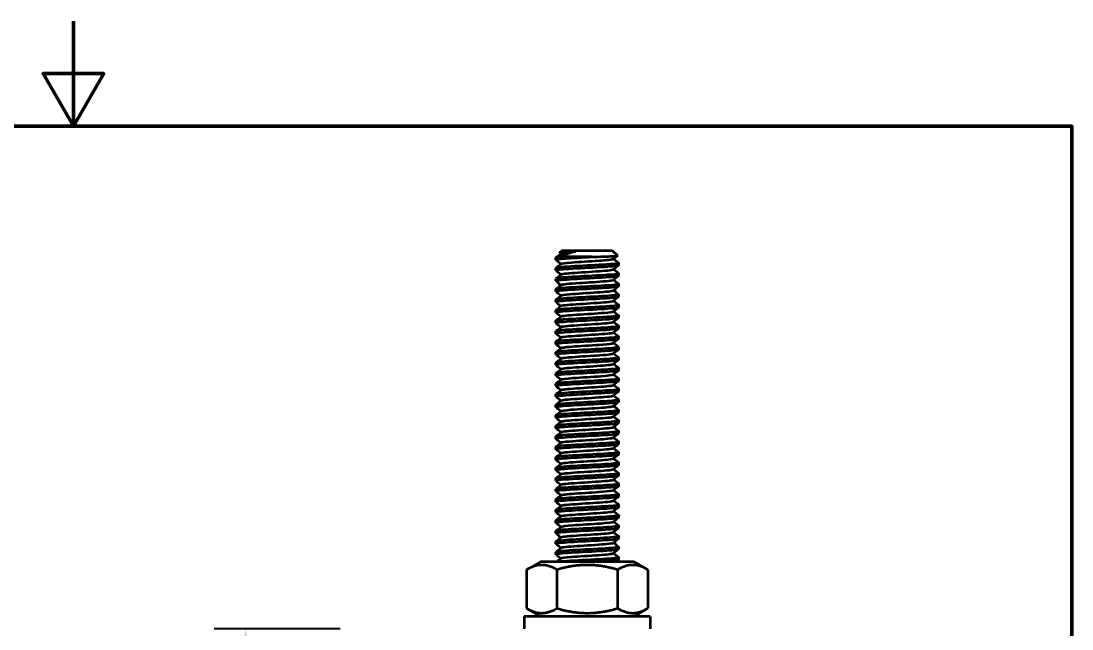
# Model space of a CAD drawing. Header units: millimetres. Extents: x 0 to 210, y 0 to 297.
# Drawn here: x 100 to 200, y 239.2 to 297 of the extents above; entities that cross this region are included whole.
import ezdxf

# ---------------------------------------------------------------- set-up
doc = ezdxf.new("R2010")
doc.units = ezdxf.units.MM
for name, color, linetype, lineweight in [('Arêtes visibles(ISO)', 7, 'Continuous', 35), ('Cadre_0', 7, 'Continuous', 50), ('Cotes(ISO)', 7, 'Continuous', 18)]:
    doc.layers.add(name, color=color, linetype=linetype, lineweight=lineweight)
doc.styles.add('MANTION', font='arial.ttf')
doc.dimstyles.new('Plan commercial', dxfattribs={"dimtxt": 3, "dimasz": 2.5, "dimexe": 3, "dimexo": 1, "dimgap": 0.762, "dimtad": 1, "dimrnd": 1e-08, "dimtxsty": 'MANTION', "dimcen": 0.09, "dimdle": 10, "dimclrd": 7, "dimclre": 7, "dimclrt": 256, "dimazin": 2, "dimtfac": 0.5, "dimtmove": 0, "dimatfit": 3, "dimfxl": 0, "dimtolj": 1, "dimlwd": 25, "dimlwe": 25, "dimarcsym": 0})

# ---------------------------------------------------------------- blocks, each defined once
blk = doc.blocks.new('Cadres Cadre par défaut')
at = {"layer": 'Cadre_0', "flags": 128}
for points in [[(105, 297), (105, 287), (102.113, 292), (107.887, 292), (105, 287)], [(10, 10), (10, 287), (200, 287), (200, 10), (10, 10)]]:
    blk.add_lwpolyline(points, dxfattribs=at)
blk = doc.blocks.new('*D5')
at = {"layer": 'Cotes(ISO)', "color": 7, "linetype": 'Continuous', "lineweight": 25, "transparency": 16777216}
for p, q in [((130.382, 239.179), (118.382, 239.179)), ((121.382, 170.33), (121.382, 236.679)), ((142.382, 167.83), (118.382, 167.83))]:
    blk.add_line(p, q, dxfattribs=at)
at = {"layer": 'Cotes(ISO)', "color": 7, "linetype": 'Continuous', "transparency": 16777216}
for points in [[(120.965, 236.679), (121.798, 236.679), (121.382, 239.179)], [(120.965, 170.33), (121.798, 170.33), (121.382, 167.83)]]:
    blk.add_solid(points, dxfattribs=at)
at = {"layer": 'Defpoints', "color": 0, "linetype": 'Continuous', "transparency": 16777216}
for p in [(121.382, 239.179), (131.382, 239.179), (143.382, 167.83)]:
    blk.add_point(p, dxfattribs=at)
at = {"layer": 'Cotes(ISO)', "color": 154, "linetype": 'Continuous', "lineweight": 25, "true_color": 0x004691, "transparency": 16777216, "insert": (116.933, 195.627), "char_height": 3, "attachment_point": 1, "rotation": 90, "style": 'MANTION'}
blk.add_mtext('\\A1; 71,35\\P[2 13/16]', dxfattribs=at)

msp = doc.modelspace()

# ---------------------------------------------------------------- linework, layer by layer
at = {"layer": 'Arêtes visibles(ISO)'}
for p, q in [((151.495, 275.179), (151.285, 274.969)), ((151.495, 275.179), (156.268, 275.179)), ((156.268, 275.179), (156.756, 274.691)), ((150.882, 274.291), (150.882, 274.491)), ((154.343, 274.566), (151.205, 274.566)), ((151.374, 274.891), (151.285, 274.962)), ((156.882, 273.791), (156.882, 273.991)), ((150.882, 273.291), (150.882, 273.491)), ((156.882, 272.791), (156.882, 272.991)), ((150.882, 272.291), (150.882, 272.491)), ((156.882, 271.791), (156.882, 271.991)), ((150.882, 271.291), (150.882, 271.491)), ((156.882, 270.791), (156.882, 270.991)), ((150.882, 270.291), (150.882, 270.491)), ((156.882, 269.791), (156.882, 269.991)), ((150.882, 269.291), (150.882, 269.491)), ((156.882, 268.791), (156.882, 268.991)), ((150.882, 268.291), (150.882, 268.491)), ((156.882, 267.791), (156.882, 267.991)), ((150.882, 267.291), (150.882, 267.491)), ((156.882, 266.791), (156.882, 266.991)), ((150.882, 266.291), (150.882, 266.491)), ((156.882, 265.791), (156.882, 265.991)), ((150.882, 265.291), (150.882, 265.491)), ((156.882, 264.791), (156.882, 264.991)), ((150.882, 264.291), (150.882, 264.491)), ((156.882, 263.791), (156.882, 263.991)), ((150.882, 263.291), (150.882, 263.491)), ((156.882, 262.791), (156.882, 262.991)), ((150.882, 262.291), (150.882, 262.491)), ((156.882, 261.791), (156.882, 261.991)), ((150.882, 261.291), (150.882, 261.491)), ((156.882, 260.791), (156.882, 260.991)), ((150.882, 260.291), (150.882, 260.491)), ((156.882, 259.791), (156.882, 259.991)), ((150.882, 259.291), (150.882, 259.491)), ((156.882, 258.791), (156.882, 258.991)), ((150.882, 258.291), (150.882, 258.491)), ((156.882, 257.791), (156.882, 257.991)), ((150.882, 257.291), (150.882, 257.491)), ((156.882, 256.791), (156.882, 256.991)), ((150.882, 256.291), (150.882, 256.491)), ((156.882, 255.791), (156.882, 255.991)), ((150.882, 255.291), (150.882, 255.491)), ((156.882, 254.791), (156.882, 254.991)), ((150.882, 254.291), (150.882, 254.491)), ((156.882, 253.791), (156.882, 253.991)), ((150.882, 253.291), (150.882, 253.491)), ((156.882, 252.791), (156.882, 252.991)), ((150.882, 252.291), (150.882, 252.491)), ((156.882, 251.791), (156.882, 251.991)), ((150.882, 251.291), (150.882, 251.491)), ((156.882, 250.791), (156.882, 250.991)), ((150.882, 250.291), (150.882, 250.491)), ((156.882, 249.791), (156.882, 249.991)), ((150.882, 249.291), (150.882, 249.491)), ((156.882, 248.791), (156.882, 248.991)), ((150.882, 248.291), (150.882, 248.491)), ((156.882, 247.791), (156.882, 247.991)), ((150.882, 247.291), (150.882, 247.491)), ((156.882, 246.791), (156.882, 246.991)), ((150.882, 246.291), (150.882, 246.491)), ((156.882, 245.791), (156.882, 245.991)), ((149.432, 245.579), (148.108, 244.815)), ((158.332, 245.579), (149.432, 245.579)), ((158.332, 245.579), (159.655, 244.815)), ((148.108, 244.815), (148.108, 241.143)), ((150.995, 244.815), (150.995, 241.143)), ((156.768, 244.815), (156.768, 241.143)), ((159.655, 244.815), (159.655, 241.143)), ((149.432, 240.379), (148.108, 241.143)), ((158.332, 240.379), (159.655, 241.143)), ((159.882, 240.379), (147.882, 240.379)), ((147.882, 240.379), (147.882, 239.179)), ((159.882, 240.379), (159.882, 239.179))]:
    msp.add_line(p, q, dxfattribs=at)
for points, knots in [([(152.74, 275.066), (152.458, 274.979), (152.184, 274.896), (151.659, 274.729), (151.414, 274.646), (151.205, 274.566)], [0, 0, 0, 0, 0.0898658, 0.0898658, 0.1868661, 0.1868661, 0.1868661, 0.1868661]), ([(151.285, 274.962), (151.278, 274.967), (151.287, 274.973), (151.36, 274.99), (151.473, 275.001), (151.773, 275.022), (151.933, 275.03), (152.305, 275.048), (152.514, 275.057), (152.74, 275.066)], [1.2628065, 1.2628065, 1.2628065, 1.2628065, 1.3122035, 1.3122035, 1.4129881, 1.4129881, 1.4890327, 1.4890327, 1.5643015, 1.5643015, 1.5643015, 1.5643015]), ([(151.391, 274.904), (151.399, 274.91), (151.413, 274.917), (151.435, 274.924), (151.588, 274.971), (152.081, 275.018), (152.74, 275.066)], [247.083889, 247.083889, 247.083889, 247.083889, 247.211732, 247.211732, 247.211732, 248.101311, 248.101311, 248.101311, 248.101311]), ([(150.892, 274.28), (150.843, 274.326), (151.166, 274.372), (151.781, 274.417), (152.445, 274.467), (153.424, 274.516), (154.343, 274.566)], [240.655075, 240.655075, 240.655075, 240.655075, 241.516412, 241.516412, 241.516412, 242.446444, 242.446444, 242.446444, 242.446444]), ([(156.867, 274.001), (156.909, 273.964), (156.706, 273.926), (156.278, 273.888), (155.637, 273.832), (154.52, 273.775), (153.466, 273.719), (152.413, 273.662), (151.465, 273.606), (151.082, 273.55), (150.95, 273.53), (150.887, 273.51), (150.89, 273.491)], [-243.929103, -243.929103, -243.929103, -243.929103, -243.217196, -243.217196, -243.217196, -242.153248, -242.153248, -242.153248, -241.089299, -241.089299, -241.089299, -240.721293, -240.721293, -240.721293, -240.721293]), ([(151.394, 273.904), (151.457, 273.948), (151.812, 273.993), (152.372, 274.038), (153.112, 274.097), (154.174, 274.156), (155.003, 274.215), (155.768, 274.269), (156.3, 274.324), (156.373, 274.378)], [240.800703, 240.800703, 240.800703, 240.800703, 241.6439, 241.6439, 241.6439, 242.757466, 242.757466, 242.757466, 243.783476, 243.783476, 243.783476, 243.783476]), ([(154.343, 274.566), (154.725, 274.577), (155.089, 274.588), (155.738, 274.611), (156.017, 274.623), (156.453, 274.646), (156.607, 274.657), (156.741, 274.676), (156.764, 274.683), (156.756, 274.691)], [0, 0, 0, 0, 0.1165913, 0.1165913, 0.231867, 0.231867, 0.3458269, 0.3458269, 0.4179748, 0.4179748, 0.4179748, 0.4179748]), ([(150.895, 273.28), (150.851, 273.321), (151.09, 273.361), (151.577, 273.401), (152.258, 273.458), (153.396, 273.514), (154.442, 273.571), (155.487, 273.627), (156.396, 273.684), (156.73, 273.74), (156.83, 273.757), (156.877, 273.774), (156.875, 273.791)], [234.37189, 234.37189, 234.37189, 234.37189, 235.132718, 235.132718, 235.132718, 236.196667, 236.196667, 236.196667, 237.260616, 237.260616, 237.260616, 237.5797, 237.5797, 237.5797, 237.5797]), ([(156.87, 273.001), (156.916, 272.958), (156.636, 272.915), (156.084, 272.872), (155.362, 272.816), (154.204, 272.759), (153.17, 272.703), (152.137, 272.646), (151.269, 272.59), (150.988, 272.534), (150.918, 272.519), (150.885, 272.505), (150.887, 272.491)], [-237.645918, -237.645918, -237.645918, -237.645918, -236.833503, -236.833503, -236.833503, -235.769554, -235.769554, -235.769554, -234.705605, -234.705605, -234.705605, -234.438108, -234.438108, -234.438108, -234.438108]), ([(151.398, 272.904), (151.426, 272.927), (151.532, 272.951), (151.717, 272.974), (152.182, 273.033), (153.123, 273.093), (154.049, 273.152), (154.975, 273.211), (155.841, 273.27), (156.194, 273.329), (156.292, 273.345), (156.349, 273.362), (156.367, 273.378)], [234.517518, 234.517518, 234.517518, 234.517518, 234.962502, 234.962502, 234.962502, 236.076068, 236.076068, 236.076068, 237.189634, 237.189634, 237.189634, 237.50029, 237.50029, 237.50029, 237.50029]), ([(150.897, 272.28), (150.857, 272.315), (151.026, 272.35), (151.396, 272.385), (151.991, 272.442), (153.083, 272.498), (154.143, 272.555), (155.203, 272.611), (156.188, 272.668), (156.621, 272.724), (156.792, 272.746), (156.875, 272.769), (156.873, 272.791)], [228.088705, 228.088705, 228.088705, 228.088705, 228.749024, 228.749024, 228.749024, 229.812973, 229.812973, 229.812973, 230.876922, 230.876922, 230.876922, 231.296515, 231.296515, 231.296515, 231.296515]), ([(156.873, 272.001), (156.926, 271.953), (156.553, 271.905), (155.869, 271.856), (155.072, 271.8), (153.885, 271.743), (152.881, 271.687), (151.878, 271.63), (151.1, 271.574), (150.923, 271.518), (150.896, 271.509), (150.883, 271.5), (150.884, 271.491)], [-231.362733, -231.362733, -231.362733, -231.362733, -230.449809, -230.449809, -230.449809, -229.38586, -229.38586, -229.38586, -228.321911, -228.321911, -228.321911, -228.154922, -228.154922, -228.154922, -228.154922]), ([(151.39, 271.904), (151.393, 271.906), (151.396, 271.909), (151.401, 271.911), (151.518, 271.97), (152.191, 272.029), (153.069, 272.088), (153.947, 272.147), (154.986, 272.206), (155.644, 272.265), (156.063, 272.303), (156.315, 272.341), (156.365, 272.378)], [228.234333, 228.234333, 228.234333, 228.234333, 228.281103, 228.281103, 228.281103, 229.39467, 229.39467, 229.39467, 230.508236, 230.508236, 230.508236, 231.217105, 231.217105, 231.217105, 231.217105]), ([(150.898, 271.28), (150.862, 271.31), (150.974, 271.34), (151.24, 271.37), (151.744, 271.426), (152.778, 271.482), (153.842, 271.539), (154.906, 271.595), (155.956, 271.652), (156.485, 271.708), (156.743, 271.736), (156.872, 271.763), (156.872, 271.791)], [221.80552, 221.80552, 221.80552, 221.80552, 222.365331, 222.365331, 222.365331, 223.42928, 223.42928, 223.42928, 224.493229, 224.493229, 224.493229, 225.01333, 225.01333, 225.01333, 225.01333]), ([(156.875, 271.001), (156.938, 270.948), (156.456, 270.894), (155.633, 270.84), (154.77, 270.784), (153.565, 270.727), (152.603, 270.671), (151.64, 270.614), (150.959, 270.558), (150.888, 270.502), (150.884, 270.498), (150.882, 270.494), (150.882, 270.491)], [-225.079547, -225.079547, -225.079547, -225.079547, -224.066115, -224.066115, -224.066115, -223.002166, -223.002166, -223.002166, -221.938217, -221.938217, -221.938217, -221.871737, -221.871737, -221.871737, -221.871737]), ([(151.396, 270.904), (151.452, 270.944), (151.742, 270.984), (152.216, 271.025), (152.908, 271.084), (153.959, 271.143), (154.819, 271.202), (155.674, 271.261), (156.3, 271.32), (156.374, 271.378)], [221.951147, 221.951147, 221.951147, 221.951147, 222.713272, 222.713272, 222.713272, 223.826838, 223.826838, 223.826838, 224.93392, 224.93392, 224.93392, 224.93392]), ([(150.897, 270.28), (150.866, 270.305), (150.934, 270.329), (151.11, 270.354), (151.518, 270.41), (152.484, 270.466), (153.541, 270.523), (154.598, 270.579), (155.703, 270.636), (156.322, 270.692), (156.683, 270.725), (156.87, 270.758), (156.872, 270.791)], [215.522334, 215.522334, 215.522334, 215.522334, 215.981637, 215.981637, 215.981637, 217.045586, 217.045586, 217.045586, 218.109535, 218.109535, 218.109535, 218.730145, 218.730145, 218.730145, 218.730145]), ([(156.875, 270.001), (156.878, 269.999), (156.88, 269.996), (156.881, 269.994), (156.898, 269.937), (156.302, 269.881), (155.38, 269.824), (154.458, 269.768), (153.249, 269.711), (152.337, 269.655), (151.454, 269.6), (150.884, 269.546), (150.882, 269.491)], [-218.796362, -218.796362, -218.796362, -218.796362, -218.746371, -218.746371, -218.746371, -217.682422, -217.682422, -217.682422, -216.618473, -216.618473, -216.618473, -215.588552, -215.588552, -215.588552, -215.588552]), ([(151.397, 269.904), (151.418, 269.923), (151.493, 269.942), (151.623, 269.962), (152.021, 270.021), (152.919, 270.08), (153.847, 270.139), (154.775, 270.198), (155.688, 270.257), (156.109, 270.316), (156.257, 270.337), (156.342, 270.358), (156.366, 270.378)], [215.667962, 215.667962, 215.667962, 215.667962, 216.031874, 216.031874, 216.031874, 217.14544, 217.14544, 217.14544, 218.259006, 218.259006, 218.259006, 218.650734, 218.650734, 218.650734, 218.650734]), ([(150.896, 269.28), (150.87, 269.299), (150.906, 269.318), (151.009, 269.338), (151.316, 269.394), (152.204, 269.45), (153.244, 269.507), (154.283, 269.563), (155.432, 269.62), (156.135, 269.676), (156.611, 269.714), (156.869, 269.753), (156.874, 269.791)], [209.239149, 209.239149, 209.239149, 209.239149, 209.597943, 209.597943, 209.597943, 210.661892, 210.661892, 210.661892, 211.725841, 211.725841, 211.725841, 212.446959, 212.446959, 212.446959, 212.446959]), ([(156.873, 269.001), (156.884, 268.993), (156.884, 268.986), (156.871, 268.978), (156.781, 268.921), (156.082, 268.865), (155.112, 268.808), (154.141, 268.752), (152.939, 268.695), (152.087, 268.639), (151.342, 268.59), (150.89, 268.54), (150.883, 268.491)], [-212.513177, -212.513177, -212.513177, -212.513177, -212.362677, -212.362677, -212.362677, -211.298728, -211.298728, -211.298728, -210.234779, -210.234779, -210.234779, -209.305367, -209.305367, -209.305367, -209.305367]), ([(151.39, 268.904), (151.463, 268.961), (152.056, 269.018), (152.88, 269.075), (153.73, 269.134), (154.786, 269.194), (155.495, 269.253), (155.998, 269.294), (156.309, 269.336), (156.367, 269.378)], [209.384777, 209.384777, 209.384777, 209.384777, 210.464042, 210.464042, 210.464042, 211.577608, 211.577608, 211.577608, 212.367549, 212.367549, 212.367549, 212.367549]), ([(150.893, 268.28), (150.874, 268.294), (150.887, 268.308), (150.937, 268.322), (151.14, 268.378), (151.941, 268.434), (152.953, 268.491), (153.964, 268.547), (155.146, 268.604), (155.925, 268.66), (156.526, 268.704), (156.869, 268.747), (156.877, 268.791)], [202.955964, 202.955964, 202.955964, 202.955964, 203.21425, 203.21425, 203.21425, 204.278199, 204.278199, 204.278199, 205.342147, 205.342147, 205.342147, 206.163774, 206.163774, 206.163774, 206.163774]), ([(156.87, 268.001), (156.889, 267.988), (156.877, 267.975), (156.83, 267.962), (156.635, 267.905), (155.84, 267.849), (154.831, 267.792), (153.822, 267.736), (152.639, 267.679), (151.854, 267.623), (151.243, 267.579), (150.894, 267.535), (150.886, 267.491)], [-206.229992, -206.229992, -206.229992, -206.229992, -205.978983, -205.978983, -205.978983, -204.915034, -204.915034, -204.915034, -203.851085, -203.851085, -203.851085, -203.022181, -203.022181, -203.022181, -203.022181]), ([(151.398, 267.904), (151.446, 267.94), (151.679, 267.976), (152.07, 268.012), (152.71, 268.071), (153.742, 268.13), (154.628, 268.189), (155.514, 268.248), (156.21, 268.307), (156.352, 268.366), (156.361, 268.37), (156.368, 268.374), (156.373, 268.378)], [203.101591, 203.101591, 203.101591, 203.101591, 203.782644, 203.782644, 203.782644, 204.89621, 204.89621, 204.89621, 206.009776, 206.009776, 206.009776, 206.084364, 206.084364, 206.084364, 206.084364]), ([(150.89, 267.28), (150.879, 267.289), (150.88, 267.297), (150.894, 267.306), (150.991, 267.362), (151.698, 267.418), (152.671, 267.475), (153.645, 267.531), (154.846, 267.588), (155.694, 267.644), (156.429, 267.693), (156.872, 267.742), (156.88, 267.791)], [196.672778, 196.672778, 196.672778, 196.672778, 196.830556, 196.830556, 196.830556, 197.894505, 197.894505, 197.894505, 198.958454, 198.958454, 198.958454, 199.880589, 199.880589, 199.880589, 199.880589]), ([(156.867, 267.001), (156.893, 266.983), (156.859, 266.964), (156.76, 266.946), (156.461, 266.889), (155.579, 266.833), (154.541, 266.776), (153.503, 266.72), (152.351, 266.663), (151.643, 266.607), (151.158, 266.568), (150.894, 266.53), (150.889, 266.491)], [-199.946806, -199.946806, -199.946806, -199.946806, -199.595289, -199.595289, -199.595289, -198.531341, -198.531341, -198.531341, -197.467392, -197.467392, -197.467392, -196.738996, -196.738996, -196.738996, -196.738996]), ([(151.395, 266.904), (151.411, 266.919), (151.46, 266.934), (151.544, 266.949), (151.873, 267.008), (152.721, 267.067), (153.644, 267.126), (154.568, 267.185), (155.523, 267.244), (156.01, 267.303), (156.217, 267.328), (156.335, 267.353), (156.364, 267.378)], [196.818406, 196.818406, 196.818406, 196.818406, 197.101245, 197.101245, 197.101245, 198.214812, 198.214812, 198.214812, 199.328378, 199.328378, 199.328378, 199.801178, 199.801178, 199.801178, 199.801178]), ([(150.888, 266.28), (150.884, 266.283), (150.882, 266.286), (150.882, 266.29), (150.872, 266.346), (151.476, 266.402), (152.402, 266.459), (153.327, 266.515), (154.537, 266.572), (155.445, 266.628), (156.318, 266.682), (156.878, 266.737), (156.881, 266.791)], [190.389593, 190.389593, 190.389593, 190.389593, 190.446862, 190.446862, 190.446862, 191.510811, 191.510811, 191.510811, 192.57476, 192.57476, 192.57476, 193.597403, 193.597403, 193.597403, 193.597403]), ([(156.866, 266.001), (156.897, 265.978), (156.831, 265.954), (156.661, 265.93), (156.261, 265.873), (155.3, 265.817), (154.244, 265.76), (153.188, 265.704), (152.079, 265.647), (151.454, 265.591), (151.085, 265.558), (150.893, 265.524), (150.891, 265.491)], [-193.663621, -193.663621, -193.663621, -193.663621, -193.211596, -193.211596, -193.211596, -192.147647, -192.147647, -192.147647, -191.083698, -191.083698, -191.083698, -190.455811, -190.455811, -190.455811, -190.455811]), ([(151.391, 265.904), (151.463, 265.957), (151.965, 266.009), (152.698, 266.062), (153.515, 266.122), (154.58, 266.181), (155.335, 266.24), (155.925, 266.286), (156.304, 266.332), (156.369, 266.378)], [190.535221, 190.535221, 190.535221, 190.535221, 191.533414, 191.533414, 191.533414, 192.64698, 192.64698, 192.64698, 193.517993, 193.517993, 193.517993, 193.517993]), ([(150.888, 265.28), (150.824, 265.335), (151.315, 265.389), (152.147, 265.443), (153.016, 265.499), (154.221, 265.556), (155.18, 265.612), (156.139, 265.669), (156.813, 265.725), (156.876, 265.782), (156.88, 265.785), (156.881, 265.788), (156.881, 265.791)], [184.106408, 184.106408, 184.106408, 184.106408, 185.127117, 185.127117, 185.127117, 186.191066, 186.191066, 186.191066, 187.255015, 187.255015, 187.255015, 187.314218, 187.314218, 187.314218, 187.314218]), ([(156.865, 265.001), (156.901, 264.972), (156.792, 264.943), (156.534, 264.914), (156.036, 264.857), (155.007, 264.801), (153.943, 264.744), (152.879, 264.688), (151.825, 264.631), (151.289, 264.575), (151.024, 264.547), (150.891, 264.519), (150.891, 264.491)], [-187.380436, -187.380436, -187.380436, -187.380436, -186.827902, -186.827902, -186.827902, -185.763953, -185.763953, -185.763953, -184.700004, -184.700004, -184.700004, -184.172625, -184.172625, -184.172625, -184.172625]), ([(151.399, 264.904), (151.44, 264.935), (151.622, 264.967), (151.937, 264.999), (152.52, 265.058), (153.527, 265.117), (154.432, 265.176), (155.338, 265.235), (156.097, 265.294), (156.313, 265.354), (156.343, 265.362), (156.362, 265.37), (156.371, 265.378)], [184.252035, 184.252035, 184.252035, 184.252035, 184.852015, 184.852015, 184.852015, 185.965582, 185.965582, 185.965582, 187.079148, 187.079148, 187.079148, 187.234808, 187.234808, 187.234808, 187.234808]), ([(150.89, 264.28), (150.837, 264.329), (151.217, 264.378), (151.911, 264.427), (152.713, 264.483), (153.902, 264.54), (154.902, 264.596), (155.903, 264.653), (156.674, 264.709), (156.843, 264.766), (156.869, 264.774), (156.88, 264.782), (156.879, 264.791)], [177.823222, 177.823222, 177.823222, 177.823222, 178.743424, 178.743424, 178.743424, 179.807373, 179.807373, 179.807373, 180.871322, 180.871322, 180.871322, 181.031033, 181.031033, 181.031033, 181.031033]), ([(156.866, 264.001), (156.906, 263.967), (156.741, 263.932), (156.38, 263.898), (155.791, 263.841), (154.702, 263.785), (153.642, 263.728), (152.581, 263.672), (151.591, 263.615), (151.151, 263.559), (150.974, 263.536), (150.889, 263.514), (150.891, 263.491)], [-181.09725, -181.09725, -181.09725, -181.09725, -180.444208, -180.444208, -180.444208, -179.380259, -179.380259, -179.380259, -178.31631, -178.31631, -178.31631, -177.88944, -177.88944, -177.88944, -177.88944]), ([(151.393, 263.904), (151.404, 263.914), (151.433, 263.925), (151.48, 263.936), (151.737, 263.995), (152.53, 264.054), (153.444, 264.113), (154.357, 264.172), (155.348, 264.231), (155.897, 264.29), (156.17, 264.32), (156.327, 264.349), (156.364, 264.378)], [177.96885, 177.96885, 177.96885, 177.96885, 178.170617, 178.170617, 178.170617, 179.284184, 179.284184, 179.284184, 180.39775, 180.39775, 180.39775, 180.951623, 180.951623, 180.951623, 180.951623]), ([(150.893, 263.28), (150.846, 263.324), (151.133, 263.367), (151.694, 263.411), (152.422, 263.467), (153.582, 263.524), (154.614, 263.58), (155.646, 263.637), (156.507, 263.693), (156.781, 263.75), (156.847, 263.763), (156.879, 263.777), (156.876, 263.791)], [171.540037, 171.540037, 171.540037, 171.540037, 172.35973, 172.35973, 172.35973, 173.423679, 173.423679, 173.423679, 174.487628, 174.487628, 174.487628, 174.747847, 174.747847, 174.747847, 174.747847]), ([(156.868, 263.001), (156.912, 262.962), (156.678, 262.922), (156.2, 262.882), (155.525, 262.825), (154.39, 262.769), (153.343, 262.712), (152.296, 262.656), (151.381, 262.599), (151.04, 262.543), (150.935, 262.526), (150.886, 262.508), (150.889, 262.491)], [-174.814065, -174.814065, -174.814065, -174.814065, -174.060515, -174.060515, -174.060515, -172.996566, -172.996566, -172.996566, -171.932617, -171.932617, -171.932617, -171.606255, -171.606255, -171.606255, -171.606255]), ([(151.392, 262.904), (151.461, 262.952), (151.882, 263.001), (152.523, 263.05), (153.303, 263.109), (154.369, 263.168), (155.165, 263.227), (155.846, 263.277), (156.301, 263.328), (156.371, 263.378)], [171.685665, 171.685665, 171.685665, 171.685665, 172.602786, 172.602786, 172.602786, 173.716352, 173.716352, 173.716352, 174.668437, 174.668437, 174.668437, 174.668437]), ([(150.896, 262.28), (150.853, 262.319), (151.062, 262.357), (151.499, 262.395), (152.145, 262.451), (153.266, 262.508), (154.318, 262.564), (155.371, 262.621), (156.313, 262.677), (156.688, 262.734), (156.816, 262.753), (156.876, 262.772), (156.874, 262.791)], [165.256852, 165.256852, 165.256852, 165.256852, 165.976036, 165.976036, 165.976036, 167.039985, 167.039985, 167.039985, 168.103934, 168.103934, 168.103934, 168.464662, 168.464662, 168.464662, 168.464662]), ([(156.871, 262.001), (156.92, 261.956), (156.603, 261.911), (155.998, 261.866), (155.243, 261.809), (154.072, 261.753), (153.05, 261.696), (152.027, 261.64), (151.196, 261.583), (150.958, 261.527), (150.907, 261.515), (150.884, 261.503), (150.886, 261.491)], [-168.53088, -168.53088, -168.53088, -168.53088, -167.676821, -167.676821, -167.676821, -166.612872, -166.612872, -166.612872, -165.548923, -165.548923, -165.548923, -165.323069, -165.323069, -165.323069, -165.323069]), ([(151.399, 261.904), (151.433, 261.931), (151.572, 261.959), (151.816, 261.986), (152.339, 262.045), (153.314, 262.104), (154.233, 262.163), (155.152, 262.222), (155.969, 262.282), (156.258, 262.341), (156.319, 262.353), (156.356, 262.366), (156.369, 262.378)], [165.40248, 165.40248, 165.40248, 165.40248, 165.921387, 165.921387, 165.921387, 167.034954, 167.034954, 167.034954, 168.14852, 168.14852, 168.14852, 168.385252, 168.385252, 168.385252, 168.385252]), ([(150.897, 261.28), (150.859, 261.313), (151.003, 261.346), (151.328, 261.379), (151.886, 261.435), (152.955, 261.492), (154.018, 261.548), (155.081, 261.605), (156.095, 261.661), (156.568, 261.718), (156.773, 261.742), (156.874, 261.766), (156.872, 261.791)], [158.973666, 158.973666, 158.973666, 158.973666, 159.592343, 159.592343, 159.592343, 160.656292, 160.656292, 160.656292, 161.72024, 161.72024, 161.72024, 162.181477, 162.181477, 162.181477, 162.181477]), ([(156.874, 261.001), (156.93, 260.951), (156.514, 260.9), (155.774, 260.85), (154.948, 260.793), (153.752, 260.737), (152.765, 260.68), (151.777, 260.624), (151.038, 260.567), (150.905, 260.511), (150.889, 260.504), (150.882, 260.498), (150.883, 260.491)], [-162.247694, -162.247694, -162.247694, -162.247694, -161.293127, -161.293127, -161.293127, -160.229178, -160.229178, -160.229178, -159.165229, -159.165229, -159.165229, -159.039884, -159.039884, -159.039884, -159.039884]), ([(151.391, 260.904), (151.398, 260.91), (151.411, 260.916), (151.431, 260.923), (151.616, 260.982), (152.348, 261.041), (153.246, 261.1), (154.143, 261.159), (155.162, 261.218), (155.77, 261.277), (156.117, 261.311), (156.32, 261.345), (156.364, 261.378)], [159.119294, 159.119294, 159.119294, 159.119294, 159.239989, 159.239989, 159.239989, 160.353556, 160.353556, 160.353556, 161.467122, 161.467122, 161.467122, 162.102067, 162.102067, 162.102067, 162.102067]), ([(150.898, 260.28), (150.863, 260.308), (150.956, 260.335), (151.183, 260.363), (151.647, 260.419), (152.655, 260.476), (153.717, 260.532), (154.779, 260.589), (155.854, 260.645), (156.421, 260.702), (156.72, 260.731), (156.871, 260.761), (156.872, 260.791)], [152.690481, 152.690481, 152.690481, 152.690481, 153.208649, 153.208649, 153.208649, 154.272598, 154.272598, 154.272598, 155.336547, 155.336547, 155.336547, 155.898291, 155.898291, 155.898291, 155.898291]), ([(156.875, 260.001), (156.944, 259.946), (156.412, 259.89), (155.53, 259.834), (154.642, 259.777), (153.434, 259.721), (152.491, 259.664), (151.548, 259.608), (150.909, 259.551), (150.882, 259.495), (150.882, 259.494), (150.882, 259.492), (150.882, 259.491)], [-155.964509, -155.964509, -155.964509, -155.964509, -154.909434, -154.909434, -154.909434, -153.845485, -153.845485, -153.845485, -152.781536, -152.781536, -152.781536, -152.756699, -152.756699, -152.756699, -152.756699]), ([(151.395, 259.904), (151.457, 259.948), (151.806, 259.992), (152.358, 260.037), (153.094, 260.096), (154.155, 260.155), (154.987, 260.214), (155.76, 260.269), (156.3, 260.323), (156.373, 260.378)], [152.836109, 152.836109, 152.836109, 152.836109, 153.672157, 153.672157, 153.672157, 154.785724, 154.785724, 154.785724, 155.818881, 155.818881, 155.818881, 155.818881]), ([(150.897, 259.28), (150.867, 259.303), (150.921, 259.325), (151.065, 259.347), (151.431, 259.403), (152.366, 259.46), (153.417, 259.516), (154.468, 259.573), (155.593, 259.629), (156.247, 259.686), (156.655, 259.721), (156.869, 259.756), (156.873, 259.791)], [146.407296, 146.407296, 146.407296, 146.407296, 146.824955, 146.824955, 146.824955, 147.888904, 147.888904, 147.888904, 148.952853, 148.952853, 148.952853, 149.615106, 149.615106, 149.615106, 149.615106]), ([(156.874, 259.001), (156.881, 258.997), (156.883, 258.992), (156.881, 258.987), (156.854, 258.93), (156.214, 258.874), (155.271, 258.818), (154.328, 258.761), (153.12, 258.705), (152.231, 258.648), (151.406, 258.596), (150.887, 258.543), (150.882, 258.491)], [-149.681324, -149.681324, -149.681324, -149.681324, -149.589689, -149.589689, -149.589689, -148.52574, -148.52574, -148.52574, -147.461791, -147.461791, -147.461791, -146.473513, -146.473513, -146.473513, -146.473513]), ([(151.398, 258.904), (151.425, 258.927), (151.528, 258.95), (151.709, 258.973), (152.167, 259.032), (153.105, 259.091), (154.031, 259.15), (154.958, 259.21), (155.828, 259.269), (156.187, 259.328), (156.289, 259.345), (156.349, 259.361), (156.367, 259.378)], [146.552924, 146.552924, 146.552924, 146.552924, 146.990759, 146.990759, 146.990759, 148.104326, 148.104326, 148.104326, 149.217892, 149.217892, 149.217892, 149.535696, 149.535696, 149.535696, 149.535696]), ([(150.895, 258.28), (150.871, 258.297), (150.897, 258.314), (150.975, 258.331), (151.24, 258.387), (152.093, 258.444), (153.122, 258.5), (154.151, 258.557), (155.315, 258.613), (156.05, 258.67), (156.577, 258.71), (156.869, 258.75), (156.875, 258.791)], [140.124111, 140.124111, 140.124111, 140.124111, 140.441261, 140.441261, 140.441261, 141.50521, 141.50521, 141.50521, 142.569159, 142.569159, 142.569159, 143.331921, 143.331921, 143.331921, 143.331921]), ([(156.872, 258.001), (156.886, 257.991), (156.882, 257.981), (156.858, 257.971), (156.724, 257.914), (155.985, 257.858), (154.997, 257.802), (154.009, 257.745), (152.813, 257.689), (151.988, 257.632), (151.299, 257.585), (150.892, 257.538), (150.884, 257.491)], [-143.398138, -143.398138, -143.398138, -143.398138, -143.205995, -143.205995, -143.205995, -142.142046, -142.142046, -142.142046, -141.078097, -141.078097, -141.078097, -140.190328, -140.190328, -140.190328, -140.190328]), ([(151.39, 257.904), (151.392, 257.906), (151.395, 257.908), (151.399, 257.91), (151.509, 257.969), (152.177, 258.028), (153.052, 258.087), (153.927, 258.146), (154.969, 258.205), (155.631, 258.264), (156.058, 258.302), (156.314, 258.34), (156.366, 258.378)], [140.269738, 140.269738, 140.269738, 140.269738, 140.309361, 140.309361, 140.309361, 141.422927, 141.422927, 141.422927, 142.536494, 142.536494, 142.536494, 143.252511, 143.252511, 143.252511, 143.252511]), ([(150.892, 257.28), (150.876, 257.292), (150.883, 257.303), (150.915, 257.315), (151.075, 257.371), (151.838, 257.428), (152.835, 257.484), (153.832, 257.541), (155.023, 257.597), (155.831, 257.654), (156.487, 257.699), (156.87, 257.745), (156.878, 257.791)], [133.840925, 133.840925, 133.840925, 133.840925, 134.057568, 134.057568, 134.057568, 135.121517, 135.121517, 135.121517, 136.185466, 136.185466, 136.185466, 137.048736, 137.048736, 137.048736, 137.048736]), ([(156.869, 257.001), (156.891, 256.986), (156.871, 256.97), (156.805, 256.955), (156.566, 256.898), (155.734, 256.842), (154.712, 256.786), (153.689, 256.729), (152.518, 256.673), (151.764, 256.616), (151.206, 256.574), (150.894, 256.533), (150.887, 256.491)], [-137.114953, -137.114953, -137.114953, -137.114953, -136.822301, -136.822301, -136.822301, -135.758352, -135.758352, -135.758352, -134.694403, -134.694403, -134.694403, -133.907143, -133.907143, -133.907143, -133.907143]), ([(151.397, 256.904), (151.452, 256.944), (151.736, 256.984), (152.202, 257.024), (152.89, 257.083), (153.939, 257.142), (154.802, 257.201), (155.665, 257.26), (156.299, 257.319), (156.374, 257.378), (156.374, 257.378), (156.374, 257.378), (156.374, 257.378)], [133.986553, 133.986553, 133.986553, 133.986553, 134.741529, 134.741529, 134.741529, 135.855096, 135.855096, 135.855096, 136.968662, 136.968662, 136.968662, 136.969325, 136.969325, 136.969325, 136.969325]), ([(150.889, 256.28), (150.881, 256.287), (150.879, 256.293), (150.885, 256.299), (150.938, 256.355), (151.603, 256.412), (152.558, 256.468), (153.513, 256.525), (154.719, 256.581), (155.593, 256.638), (156.384, 256.689), (156.874, 256.74), (156.88, 256.791)], [127.55774, 127.55774, 127.55774, 127.55774, 127.673874, 127.673874, 127.673874, 128.737823, 128.737823, 128.737823, 129.801772, 129.801772, 129.801772, 130.76555, 130.76555, 130.76555, 130.76555]), ([(156.867, 256.001), (156.895, 255.981), (156.849, 255.96), (156.723, 255.939), (156.381, 255.882), (155.465, 255.826), (154.418, 255.77), (153.372, 255.713), (152.236, 255.657), (151.562, 255.6), (151.126, 255.564), (150.894, 255.527), (150.89, 255.491)], [-130.831768, -130.831768, -130.831768, -130.831768, -130.438608, -130.438608, -130.438608, -129.374659, -129.374659, -129.374659, -128.31071, -128.31071, -128.31071, -127.623958, -127.623958, -127.623958, -127.623958]), ([(151.397, 255.904), (151.418, 255.923), (151.49, 255.941), (151.616, 255.96), (152.008, 256.019), (152.901, 256.079), (153.829, 256.138), (154.757, 256.197), (155.674, 256.256), (156.101, 256.315), (156.254, 256.336), (156.341, 256.357), (156.365, 256.378)], [127.703368, 127.703368, 127.703368, 127.703368, 128.060131, 128.060131, 128.060131, 129.173698, 129.173698, 129.173698, 130.287264, 130.287264, 130.287264, 130.68614, 130.68614, 130.68614, 130.68614]), ([(150.888, 255.28), (150.887, 255.281), (150.886, 255.282), (150.885, 255.283), (150.832, 255.339), (151.392, 255.396), (152.294, 255.452), (153.197, 255.509), (154.407, 255.565), (155.337, 255.622), (156.267, 255.678), (156.881, 255.734), (156.882, 255.791), (156.882, 255.791), (156.882, 255.791), (156.882, 255.791)], [121.274555, 121.274555, 121.274555, 121.274555, 121.29018, 121.29018, 121.29018, 122.354129, 122.354129, 122.354129, 123.418078, 123.418078, 123.418078, 124.482027, 124.482027, 124.482027, 124.482365, 124.482365, 124.482365, 124.482365]), ([(156.865, 255.001), (156.899, 254.975), (156.816, 254.949), (156.612, 254.923), (156.171, 254.866), (155.18, 254.81), (154.119, 254.754), (153.059, 254.697), (151.971, 254.641), (151.382, 254.584), (151.058, 254.553), (150.893, 254.522), (150.891, 254.491)], [-124.548583, -124.548583, -124.548583, -124.548583, -124.054914, -124.054914, -124.054914, -122.990965, -122.990965, -122.990965, -121.927016, -121.927016, -121.927016, -121.340772, -121.340772, -121.340772, -121.340772]), ([(151.39, 254.904), (151.463, 254.96), (152.048, 255.017), (152.864, 255.074), (153.711, 255.133), (154.768, 255.192), (155.481, 255.251), (155.992, 255.294), (156.308, 255.336), (156.367, 255.378)], [121.420182, 121.420182, 121.420182, 121.420182, 122.492299, 122.492299, 122.492299, 123.605866, 123.605866, 123.605866, 124.402955, 124.402955, 124.402955, 124.402955]), ([(150.889, 254.28), (150.83, 254.332), (151.272, 254.384), (152.047, 254.436), (152.889, 254.493), (154.089, 254.549), (155.066, 254.606), (156.044, 254.662), (156.759, 254.718), (156.866, 254.775), (156.876, 254.78), (156.881, 254.786), (156.88, 254.791)], [114.991369, 114.991369, 114.991369, 114.991369, 115.970436, 115.970436, 115.970436, 117.034385, 117.034385, 117.034385, 118.098334, 118.098334, 118.098334, 118.19918, 118.19918, 118.19918, 118.19918]), ([(156.865, 254.001), (156.903, 253.97), (156.772, 253.938), (156.473, 253.907), (155.937, 253.85), (154.882, 253.794), (153.818, 253.738), (152.754, 253.681), (151.725, 253.625), (151.229, 253.568), (151.002, 253.542), (150.89, 253.517), (150.891, 253.491)], [-118.265397, -118.265397, -118.265397, -118.265397, -117.67122, -117.67122, -117.67122, -116.607271, -116.607271, -116.607271, -115.543322, -115.543322, -115.543322, -115.057587, -115.057587, -115.057587, -115.057587]), ([(151.398, 253.904), (151.446, 253.939), (151.674, 253.975), (152.058, 254.011), (152.693, 254.07), (153.723, 254.129), (154.611, 254.188), (155.499, 254.247), (156.2, 254.306), (156.349, 254.365), (156.36, 254.37), (156.368, 254.374), (156.373, 254.378)], [115.136997, 115.136997, 115.136997, 115.136997, 115.810901, 115.810901, 115.810901, 116.924468, 116.924468, 116.924468, 118.038034, 118.038034, 118.038034, 118.119769, 118.119769, 118.119769, 118.119769]), ([(150.891, 253.28), (150.841, 253.327), (151.18, 253.374), (151.818, 253.42), (152.59, 253.477), (153.769, 253.533), (154.784, 253.59), (155.799, 253.646), (156.608, 253.702), (156.821, 253.759), (156.861, 253.77), (156.88, 253.78), (156.878, 253.791)], [108.708184, 108.708184, 108.708184, 108.708184, 109.586742, 109.586742, 109.586742, 110.650691, 110.650691, 110.650691, 111.71464, 111.71464, 111.71464, 111.915994, 111.915994, 111.915994, 111.915994]), ([(156.867, 253.001), (156.908, 252.965), (156.717, 252.928), (156.308, 252.891), (155.683, 252.834), (154.574, 252.778), (153.518, 252.722), (152.461, 252.665), (151.501, 252.609), (151.101, 252.552), (150.957, 252.532), (150.887, 252.511), (150.89, 252.491)], [-111.982212, -111.982212, -111.982212, -111.982212, -111.287527, -111.287527, -111.287527, -110.223578, -110.223578, -110.223578, -109.159629, -109.159629, -109.159629, -108.774402, -108.774402, -108.774402, -108.774402]), ([(151.395, 252.904), (151.411, 252.918), (151.458, 252.933), (151.538, 252.947), (151.86, 253.007), (152.704, 253.066), (153.627, 253.125), (154.55, 253.184), (155.508, 253.243), (156.001, 253.302), (156.213, 253.327), (156.334, 253.353), (156.364, 253.378)], [108.853812, 108.853812, 108.853812, 108.853812, 109.129503, 109.129503, 109.129503, 110.243069, 110.243069, 110.243069, 111.356636, 111.356636, 111.356636, 111.836584, 111.836584, 111.836584, 111.836584]), ([(150.894, 252.28), (150.85, 252.322), (151.102, 252.363), (151.61, 252.404), (152.305, 252.461), (153.451, 252.517), (154.492, 252.574), (155.534, 252.63), (156.43, 252.686), (156.746, 252.743), (156.836, 252.759), (156.878, 252.775), (156.875, 252.791)], [102.424999, 102.424999, 102.424999, 102.424999, 103.203048, 103.203048, 103.203048, 104.266997, 104.266997, 104.266997, 105.330946, 105.330946, 105.330946, 105.632809, 105.632809, 105.632809, 105.632809]), ([(156.869, 252.001), (156.915, 251.959), (156.649, 251.917), (156.119, 251.875), (155.41, 251.818), (154.258, 251.762), (153.221, 251.706), (152.183, 251.649), (151.301, 251.593), (151.002, 251.536), (150.922, 251.521), (150.885, 251.506), (150.887, 251.491)], [-105.699027, -105.699027, -105.699027, -105.699027, -104.903833, -104.903833, -104.903833, -103.839884, -103.839884, -103.839884, -102.775935, -102.775935, -102.775935, -102.491216, -102.491216, -102.491216, -102.491216]), ([(151.391, 251.904), (151.463, 251.956), (151.958, 252.009), (152.682, 252.061), (153.496, 252.12), (154.561, 252.179), (155.32, 252.239), (155.919, 252.285), (156.304, 252.332), (156.37, 252.378)], [102.570626, 102.570626, 102.570626, 102.570626, 103.561671, 103.561671, 103.561671, 104.675238, 104.675238, 104.675238, 105.553399, 105.553399, 105.553399, 105.553399]), ([(150.896, 251.28), (150.856, 251.316), (151.036, 251.352), (151.425, 251.388), (152.036, 251.445), (153.136, 251.501), (154.194, 251.558), (155.253, 251.614), (156.225, 251.67), (156.642, 251.727), (156.8, 251.748), (156.875, 251.77), (156.873, 251.791)], [96.141813, 96.141813, 96.141813, 96.141813, 96.819355, 96.819355, 96.819355, 97.883303, 97.883303, 97.883303, 98.947252, 98.947252, 98.947252, 99.349624, 99.349624, 99.349624, 99.349624]), ([(156.872, 251.001), (156.924, 250.954), (156.568, 250.906), (155.907, 250.859), (155.123, 250.802), (153.939, 250.746), (152.93, 250.69), (151.921, 250.633), (151.127, 250.577), (150.932, 250.52), (150.899, 250.51), (150.883, 250.501), (150.885, 250.491)], [-99.415841, -99.415841, -99.415841, -99.415841, -98.520139, -98.520139, -98.520139, -97.45619, -97.45619, -97.45619, -96.392241, -96.392241, -96.392241, -96.208031, -96.208031, -96.208031, -96.208031]), ([(151.399, 250.904), (151.439, 250.935), (151.618, 250.966), (151.925, 250.998), (152.503, 251.057), (153.508, 251.116), (154.415, 251.175), (155.322, 251.234), (156.086, 251.293), (156.309, 251.352), (156.341, 251.361), (156.362, 251.37), (156.371, 251.378)], [96.287441, 96.287441, 96.287441, 96.287441, 96.880273, 96.880273, 96.880273, 97.99384, 97.99384, 97.99384, 99.107406, 99.107406, 99.107406, 99.270214, 99.270214, 99.270214, 99.270214]), ([(150.898, 250.28), (150.861, 250.311), (150.982, 250.342), (151.264, 250.372), (151.785, 250.429), (152.829, 250.485), (153.893, 250.542), (154.957, 250.598), (155.997, 250.654), (156.51, 250.711), (156.752, 250.738), (156.872, 250.764), (156.872, 250.791)], [89.858628, 89.858628, 89.858628, 89.858628, 90.435661, 90.435661, 90.435661, 91.49961, 91.49961, 91.49961, 92.563559, 92.563559, 92.563559, 93.066438, 93.066438, 93.066438, 93.066438]), ([(156.874, 250.001), (156.935, 249.949), (156.474, 249.896), (155.675, 249.843), (154.822, 249.786), (153.62, 249.73), (152.65, 249.674), (151.68, 249.617), (150.981, 249.561), (150.892, 249.504), (150.885, 249.5), (150.882, 249.495), (150.882, 249.491)], [-93.132656, -93.132656, -93.132656, -93.132656, -92.136445, -92.136445, -92.136445, -91.072497, -91.072497, -91.072497, -90.008548, -90.008548, -90.008548, -89.924846, -89.924846, -89.924846, -89.924846]), ([(151.393, 249.904), (151.404, 249.914), (151.431, 249.924), (151.475, 249.935), (151.726, 249.994), (152.514, 250.053), (153.426, 250.112), (154.339, 250.171), (155.332, 250.23), (155.886, 250.289), (156.165, 250.319), (156.327, 250.349), (156.364, 250.378)], [90.004256, 90.004256, 90.004256, 90.004256, 90.198875, 90.198875, 90.198875, 91.312441, 91.312441, 91.312441, 92.426008, 92.426008, 92.426008, 92.987028, 92.987028, 92.987028, 92.987028]), ([(150.898, 249.28), (150.865, 249.306), (150.94, 249.331), (151.131, 249.356), (151.555, 249.413), (152.533, 249.469), (153.592, 249.526), (154.651, 249.582), (155.748, 249.638), (156.352, 249.695), (156.694, 249.727), (156.87, 249.759), (156.872, 249.791)], [83.575443, 83.575443, 83.575443, 83.575443, 84.051967, 84.051967, 84.051967, 85.115916, 85.115916, 85.115916, 86.179865, 86.179865, 86.179865, 86.783253, 86.783253, 86.783253, 86.783253]), ([(156.875, 249.001), (156.877, 249), (156.879, 248.998), (156.88, 248.996), (156.915, 248.94), (156.337, 248.883), (155.425, 248.827), (154.512, 248.77), (153.303, 248.714), (152.381, 248.658), (151.475, 248.602), (150.883, 248.546), (150.882, 248.491)], [-86.849471, -86.849471, -86.849471, -86.849471, -86.816701, -86.816701, -86.816701, -85.752752, -85.752752, -85.752752, -84.688803, -84.688803, -84.688803, -83.64166, -83.64166, -83.64166, -83.64166]), ([(151.393, 248.904), (151.46, 248.952), (151.875, 249), (152.509, 249.048), (153.284, 249.107), (154.35, 249.167), (155.15, 249.226), (155.839, 249.277), (156.301, 249.327), (156.372, 249.378)], [83.721071, 83.721071, 83.721071, 83.721071, 84.631043, 84.631043, 84.631043, 85.74461, 85.74461, 85.74461, 86.703843, 86.703843, 86.703843, 86.703843]), ([(150.896, 248.28), (150.869, 248.3), (150.91, 248.32), (151.024, 248.34), (151.349, 248.397), (152.251, 248.453), (153.294, 248.51), (154.338, 248.566), (155.48, 248.622), (156.169, 248.679), (156.624, 248.716), (156.869, 248.754), (156.874, 248.791)], [77.292257, 77.292257, 77.292257, 77.292257, 77.668273, 77.668273, 77.668273, 78.732222, 78.732222, 78.732222, 79.796171, 79.796171, 79.796171, 80.500068, 80.500068, 80.500068, 80.500068]), ([(156.873, 248.001), (156.883, 247.994), (156.884, 247.987), (156.875, 247.98), (156.803, 247.924), (156.121, 247.867), (155.159, 247.811), (154.196, 247.754), (152.992, 247.698), (152.128, 247.642), (151.36, 247.591), (150.89, 247.541), (150.883, 247.491)], [-80.566285, -80.566285, -80.566285, -80.566285, -80.433007, -80.433007, -80.433007, -79.369058, -79.369058, -79.369058, -78.305109, -78.305109, -78.305109, -77.358475, -77.358475, -77.358475, -77.358475]), ([(151.399, 247.904), (151.432, 247.931), (151.568, 247.958), (151.806, 247.985), (152.323, 248.044), (153.296, 248.103), (154.215, 248.162), (155.135, 248.221), (155.957, 248.28), (156.252, 248.339), (156.317, 248.352), (156.355, 248.365), (156.369, 248.378)], [77.437885, 77.437885, 77.437885, 77.437885, 77.949645, 77.949645, 77.949645, 79.063211, 79.063211, 79.063211, 80.176778, 80.176778, 80.176778, 80.420658, 80.420658, 80.420658, 80.420658]), ([(150.894, 247.28), (150.873, 247.295), (150.89, 247.31), (150.947, 247.324), (151.168, 247.381), (151.985, 247.437), (153.002, 247.494), (154.019, 247.55), (155.196, 247.606), (155.962, 247.663), (156.542, 247.706), (156.869, 247.748), (156.876, 247.791)], [71.009072, 71.009072, 71.009072, 71.009072, 71.28458, 71.28458, 71.28458, 72.348529, 72.348529, 72.348529, 73.412478, 73.412478, 73.412478, 74.216882, 74.216882, 74.216882, 74.216882]), ([(156.871, 247.001), (156.888, 246.989), (156.878, 246.977), (156.84, 246.964), (156.662, 246.908), (155.883, 246.851), (154.88, 246.795), (153.877, 246.738), (152.689, 246.682), (151.893, 246.626), (151.259, 246.581), (150.893, 246.536), (150.886, 246.491)], [-74.2831, -74.2831, -74.2831, -74.2831, -74.049313, -74.049313, -74.049313, -72.985364, -72.985364, -72.985364, -71.921415, -71.921415, -71.921415, -71.07529, -71.07529, -71.07529, -71.07529]), ([(151.391, 246.904), (151.397, 246.91), (151.41, 246.916), (151.428, 246.922), (151.606, 246.981), (152.333, 247.04), (153.229, 247.099), (154.124, 247.158), (155.146, 247.217), (155.759, 247.276), (156.112, 247.31), (156.32, 247.344), (156.364, 247.378)], [71.1547, 71.1547, 71.1547, 71.1547, 71.268247, 71.268247, 71.268247, 72.381813, 72.381813, 72.381813, 73.49538, 73.49538, 73.49538, 74.137472, 74.137472, 74.137472, 74.137472]), ([(150.891, 246.28), (150.878, 246.29), (150.88, 246.299), (150.899, 246.308), (151.015, 246.365), (151.738, 246.421), (152.719, 246.478), (153.699, 246.534), (154.898, 246.59), (155.735, 246.647), (156.446, 246.695), (156.872, 246.743), (156.879, 246.791)], [64.725887, 64.725887, 64.725887, 64.725887, 64.900886, 64.900886, 64.900886, 65.964835, 65.964835, 65.964835, 67.028784, 67.028784, 67.028784, 67.933697, 67.933697, 67.933697, 67.933697]), ([(156.868, 246.001), (156.892, 245.984), (156.863, 245.966), (156.774, 245.948), (156.493, 245.892), (155.625, 245.835), (154.591, 245.779), (153.557, 245.723), (152.399, 245.666), (151.678, 245.61), (151.547, 245.599), (151.431, 245.589), (151.332, 245.579)], [-67.999915, -67.999915, -67.999915, -67.999915, -67.66562, -67.66562, -67.66562, -66.601671, -66.601671, -66.601671, -65.537722, -65.537722, -65.537722, -65.345127, -65.345127, -65.345127, -65.345127]), ([(151.395, 245.904), (151.456, 245.948), (151.799, 245.992), (152.344, 246.036), (153.076, 246.095), (154.136, 246.154), (154.971, 246.213), (155.752, 246.268), (156.3, 246.323), (156.373, 246.378)], [64.871515, 64.871515, 64.871515, 64.871515, 65.700415, 65.700415, 65.700415, 66.813981, 66.813981, 66.813981, 67.854287, 67.854287, 67.854287, 67.854287]), ([(154.591, 245.579), (154.908, 245.596), (155.213, 245.614), (155.489, 245.631), (156.338, 245.684), (156.877, 245.738), (156.881, 245.791)], [60.318579, 60.318579, 60.318579, 60.318579, 60.64509, 60.64509, 60.64509, 61.650512, 61.650512, 61.650512, 61.650512])]:
    msp.add_open_spline(points, degree=3, knots=knots, dxfattribs=at)
for points in [[(150.888, 274.501), (151.055, 274.635), (151.222, 274.77), (151.389, 274.904)], [(151.374, 273.891), (151.212, 274.021), (151.05, 274.151), (150.888, 274.28)], [(151.205, 274.566), (150.993, 274.541), (150.89, 274.516), (150.891, 274.491)], [(156.756, 274.685), (156.628, 274.583), (156.501, 274.48), (156.374, 274.378)], [(156.389, 274.391), (156.551, 274.261), (156.713, 274.131), (156.875, 274.001)], [(150.888, 273.501), (151.055, 273.635), (151.222, 273.77), (151.389, 273.904)], [(151.374, 272.891), (151.212, 273.021), (151.05, 273.151), (150.888, 273.28)], [(156.875, 273.78), (156.708, 273.646), (156.541, 273.512), (156.374, 273.378)], [(156.389, 273.391), (156.551, 273.261), (156.713, 273.131), (156.875, 273.001)], [(150.888, 272.501), (151.055, 272.635), (151.222, 272.77), (151.389, 272.904)], [(151.374, 271.891), (151.212, 272.021), (151.05, 272.151), (150.888, 272.28)], [(156.875, 272.78), (156.708, 272.646), (156.541, 272.512), (156.374, 272.378)], [(156.389, 272.391), (156.551, 272.261), (156.713, 272.131), (156.875, 272.001)], [(150.888, 271.501), (151.055, 271.635), (151.222, 271.77), (151.389, 271.904)], [(151.374, 270.891), (151.212, 271.021), (151.05, 271.151), (150.888, 271.28)], [(156.875, 271.78), (156.708, 271.646), (156.541, 271.512), (156.374, 271.378)], [(156.389, 271.391), (156.551, 271.261), (156.713, 271.131), (156.875, 271.001)], [(150.888, 270.501), (151.055, 270.635), (151.222, 270.77), (151.389, 270.904)], [(151.374, 269.891), (151.212, 270.021), (151.05, 270.151), (150.888, 270.28)], [(156.875, 270.78), (156.708, 270.646), (156.541, 270.512), (156.374, 270.378)], [(156.389, 270.391), (156.551, 270.261), (156.713, 270.131), (156.875, 270.001)], [(150.888, 269.501), (151.055, 269.635), (151.222, 269.77), (151.389, 269.904)], [(151.374, 268.891), (151.212, 269.021), (151.05, 269.151), (150.888, 269.28)], [(156.875, 269.78), (156.708, 269.646), (156.541, 269.512), (156.374, 269.378)], [(156.389, 269.391), (156.551, 269.261), (156.713, 269.131), (156.875, 269.001)], [(150.888, 268.501), (151.055, 268.635), (151.222, 268.77), (151.389, 268.904)], [(151.374, 267.891), (151.212, 268.021), (151.05, 268.151), (150.888, 268.28)], [(156.875, 268.78), (156.708, 268.646), (156.541, 268.512), (156.374, 268.378)], [(156.389, 268.391), (156.551, 268.261), (156.713, 268.131), (156.875, 268.001)], [(150.888, 267.501), (151.055, 267.635), (151.222, 267.77), (151.389, 267.904)], [(151.374, 266.891), (151.212, 267.021), (151.05, 267.151), (150.888, 267.28)], [(156.875, 267.78), (156.708, 267.646), (156.541, 267.512), (156.374, 267.378)], [(156.389, 267.391), (156.551, 267.261), (156.713, 267.131), (156.875, 267.001)], [(150.888, 266.501), (151.055, 266.635), (151.222, 266.77), (151.389, 266.904)], [(151.374, 265.891), (151.212, 266.021), (151.05, 266.151), (150.888, 266.28)], [(156.875, 266.78), (156.708, 266.646), (156.541, 266.512), (156.374, 266.378)], [(156.389, 266.391), (156.551, 266.261), (156.713, 266.131), (156.875, 266.001)], [(150.888, 265.501), (151.055, 265.635), (151.222, 265.77), (151.389, 265.904)], [(151.374, 264.891), (151.212, 265.021), (151.05, 265.151), (150.888, 265.28)], [(156.875, 265.78), (156.708, 265.646), (156.541, 265.512), (156.374, 265.378)], [(156.389, 265.391), (156.551, 265.261), (156.713, 265.131), (156.875, 265.001)], [(150.888, 264.501), (151.055, 264.635), (151.222, 264.77), (151.389, 264.904)], [(151.374, 263.891), (151.212, 264.021), (151.05, 264.151), (150.888, 264.28)], [(156.875, 264.78), (156.708, 264.646), (156.541, 264.512), (156.374, 264.378)], [(156.389, 264.391), (156.551, 264.261), (156.713, 264.131), (156.875, 264.001)], [(150.888, 263.501), (151.055, 263.635), (151.222, 263.77), (151.389, 263.904)], [(151.374, 262.891), (151.212, 263.021), (151.05, 263.151), (150.888, 263.28)], [(156.875, 263.78), (156.708, 263.646), (156.541, 263.512), (156.374, 263.378)], [(156.389, 263.391), (156.551, 263.261), (156.713, 263.131), (156.875, 263.001)], [(150.888, 262.501), (151.055, 262.635), (151.222, 262.77), (151.389, 262.904)], [(151.374, 261.891), (151.212, 262.021), (151.05, 262.151), (150.888, 262.28)], [(156.875, 262.78), (156.708, 262.646), (156.541, 262.512), (156.374, 262.378)], [(156.389, 262.391), (156.551, 262.261), (156.713, 262.131), (156.875, 262.001)], [(150.888, 261.501), (151.055, 261.635), (151.222, 261.77), (151.389, 261.904)], [(151.374, 260.891), (151.212, 261.021), (151.05, 261.151), (150.888, 261.28)], [(156.875, 261.78), (156.708, 261.646), (156.541, 261.512), (156.374, 261.378)], [(156.389, 261.391), (156.551, 261.261), (156.713, 261.131), (156.875, 261.001)], [(150.888, 260.501), (151.055, 260.635), (151.222, 260.77), (151.389, 260.904)], [(151.374, 259.891), (151.212, 260.021), (151.05, 260.151), (150.888, 260.28)], [(156.875, 260.78), (156.708, 260.646), (156.541, 260.512), (156.374, 260.378)], [(156.389, 260.391), (156.551, 260.261), (156.713, 260.131), (156.875, 260.001)], [(150.888, 259.501), (151.055, 259.635), (151.222, 259.77), (151.389, 259.904)], [(151.374, 258.891), (151.212, 259.021), (151.05, 259.151), (150.888, 259.28)], [(156.875, 259.78), (156.708, 259.646), (156.541, 259.512), (156.374, 259.378)], [(156.389, 259.391), (156.551, 259.261), (156.713, 259.131), (156.875, 259.001)], [(150.888, 258.501), (151.055, 258.635), (151.222, 258.77), (151.389, 258.904)], [(151.374, 257.891), (151.212, 258.021), (151.05, 258.151), (150.888, 258.28)], [(156.875, 258.78), (156.708, 258.646), (156.541, 258.512), (156.374, 258.378)], [(156.389, 258.391), (156.551, 258.261), (156.713, 258.131), (156.875, 258.001)], [(150.888, 257.501), (151.055, 257.635), (151.222, 257.77), (151.389, 257.904)], [(151.374, 256.891), (151.212, 257.021), (151.05, 257.151), (150.888, 257.28)], [(156.875, 257.78), (156.708, 257.646), (156.541, 257.512), (156.374, 257.378)], [(156.389, 257.391), (156.551, 257.261), (156.713, 257.131), (156.875, 257.001)], [(150.888, 256.501), (151.055, 256.635), (151.222, 256.77), (151.389, 256.904)], [(151.374, 255.891), (151.212, 256.021), (151.05, 256.151), (150.888, 256.28)], [(156.875, 256.78), (156.708, 256.646), (156.541, 256.512), (156.374, 256.378)], [(156.389, 256.391), (156.551, 256.261), (156.713, 256.131), (156.875, 256.001)], [(150.888, 255.501), (151.055, 255.635), (151.222, 255.77), (151.389, 255.904)], [(151.374, 254.891), (151.212, 255.021), (151.05, 255.151), (150.888, 255.28)], [(156.875, 255.78), (156.708, 255.646), (156.541, 255.512), (156.374, 255.378)], [(156.389, 255.391), (156.551, 255.261), (156.713, 255.131), (156.875, 255.001)], [(150.888, 254.501), (151.055, 254.635), (151.222, 254.77), (151.389, 254.904)], [(151.374, 253.891), (151.212, 254.021), (151.05, 254.151), (150.888, 254.28)], [(156.875, 254.78), (156.708, 254.646), (156.541, 254.512), (156.374, 254.378)], [(156.389, 254.391), (156.551, 254.261), (156.713, 254.131), (156.875, 254.001)], [(150.888, 253.501), (151.055, 253.635), (151.222, 253.77), (151.389, 253.904)], [(151.374, 252.891), (151.212, 253.021), (151.05, 253.151), (150.888, 253.28)], [(156.875, 253.78), (156.708, 253.646), (156.541, 253.512), (156.374, 253.378)], [(156.389, 253.391), (156.551, 253.261), (156.713, 253.131), (156.875, 253.001)], [(150.888, 252.501), (151.055, 252.635), (151.222, 252.77), (151.389, 252.904)], [(151.374, 251.891), (151.212, 252.021), (151.05, 252.151), (150.888, 252.28)], [(156.875, 252.78), (156.708, 252.646), (156.541, 252.512), (156.374, 252.378)], [(156.389, 252.391), (156.551, 252.261), (156.713, 252.131), (156.875, 252.001)], [(150.888, 251.501), (151.055, 251.635), (151.222, 251.77), (151.389, 251.904)], [(151.374, 250.891), (151.212, 251.021), (151.05, 251.151), (150.888, 251.28)], [(156.875, 251.78), (156.708, 251.646), (156.541, 251.512), (156.374, 251.378)], [(156.389, 251.391), (156.551, 251.261), (156.713, 251.131), (156.875, 251.001)], [(150.888, 250.501), (151.055, 250.635), (151.222, 250.77), (151.389, 250.904)], [(151.374, 249.891), (151.212, 250.021), (151.05, 250.151), (150.888, 250.28)], [(156.875, 250.78), (156.708, 250.646), (156.541, 250.512), (156.374, 250.378)], [(156.389, 250.391), (156.551, 250.261), (156.713, 250.131), (156.875, 250.001)], [(150.888, 249.501), (151.055, 249.635), (151.222, 249.77), (151.389, 249.904)], [(151.374, 248.891), (151.212, 249.021), (151.05, 249.151), (150.888, 249.28)], [(156.875, 249.78), (156.708, 249.646), (156.541, 249.512), (156.374, 249.378)], [(156.389, 249.391), (156.551, 249.261), (156.713, 249.131), (156.875, 249.001)], [(150.888, 248.501), (151.055, 248.635), (151.222, 248.77), (151.389, 248.904)], [(151.374, 247.891), (151.212, 248.021), (151.05, 248.151), (150.888, 248.28)], [(156.875, 248.78), (156.708, 248.646), (156.541, 248.512), (156.374, 248.378)], [(156.389, 248.391), (156.551, 248.261), (156.713, 248.131), (156.875, 248.001)], [(150.888, 247.501), (151.055, 247.635), (151.222, 247.77), (151.389, 247.904)], [(151.374, 246.891), (151.212, 247.021), (151.05, 247.151), (150.888, 247.28)], [(156.875, 247.78), (156.708, 247.646), (156.541, 247.512), (156.374, 247.378)], [(156.389, 247.391), (156.551, 247.261), (156.713, 247.131), (156.875, 247.001)], [(150.888, 246.501), (151.055, 246.635), (151.222, 246.77), (151.389, 246.904)], [(151.374, 245.891), (151.212, 246.021), (151.05, 246.151), (150.888, 246.28)], [(156.875, 246.78), (156.708, 246.646), (156.541, 246.512), (156.374, 246.378)], [(156.389, 246.391), (156.551, 246.261), (156.713, 246.131), (156.875, 246.001)], [(150.985, 245.579), (151.12, 245.687), (151.255, 245.795), (151.389, 245.904)], [(156.875, 245.78), (156.791, 245.713), (156.707, 245.646), (156.624, 245.579)]]:
    msp.add_open_spline(points, degree=3, dxfattribs=at)
for points in [[(150.995, 244.815), (149.551, 245.648), (148.108, 244.815)], [(156.768, 244.815), (153.882, 245.648), (150.995, 244.815)], [(159.655, 244.815), (158.212, 245.648), (156.768, 244.815)], [(148.108, 241.143), (149.551, 240.31), (150.995, 241.143)], [(150.995, 241.143), (153.882, 240.31), (156.768, 241.143)], [(156.768, 241.143), (158.212, 240.31), (159.655, 241.143)]]:
    msp.add_rational_spline(points, [1, 1.15470053838, 1], degree=2, dxfattribs=at)

# ---------------------------------------------------------------- block references
msp.add_blockref('Cadres Cadre par défaut', (0, 0))

# ---------------------------------------------------------------- dimensions: what is measured, and where the dimension line sits
at = {"layer": 'Cotes(ISO)', "color": 7, "linetype": 'Continuous', "lineweight": 25}
dim = msp.add_linear_dim(base=(121.382, 239.179), p1=(143.382, 167.83), p2=(131.382, 239.179), angle=90, text=' <>\\X[2 13/16]', dimstyle='Plan commercial', override={"dimdec": 2, "dimpost": '\\X', "dimtp": 0, "dimtm": 0, "dimtdec": 2, "dimtofl": 0, "dimatfit": 1, "dimtvp": -0.25}, dxfattribs=at)
dim.commit()
dim.dimension.update_dxf_attribs({"geometry": '*D5', "text_midpoint": (121.382, 203.505), "dimtype": 160})

doc.saveas('drawing.dxf')
